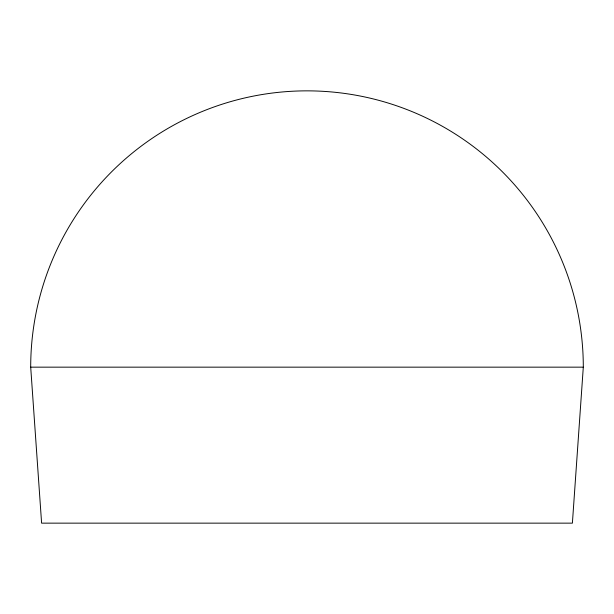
<?xml version="1.0" encoding="UTF-8"?>
<svg xmlns="http://www.w3.org/2000/svg" width="614" height="614" viewBox="0 0 614 614"><rect width="100%" height="100%" fill="white"/><g stroke="black" fill="none" stroke-linecap="round" stroke-linejoin="round"><path stroke-width="0.92" d="M583.3 367.157L572.394 523.143L41.606 523.143L30.7 367.157A276.3 276.3 0 0 1 307 90.857A276.3 276.3 0 0 1 583.3 367.157L30.7 367.157"/></g></svg>
